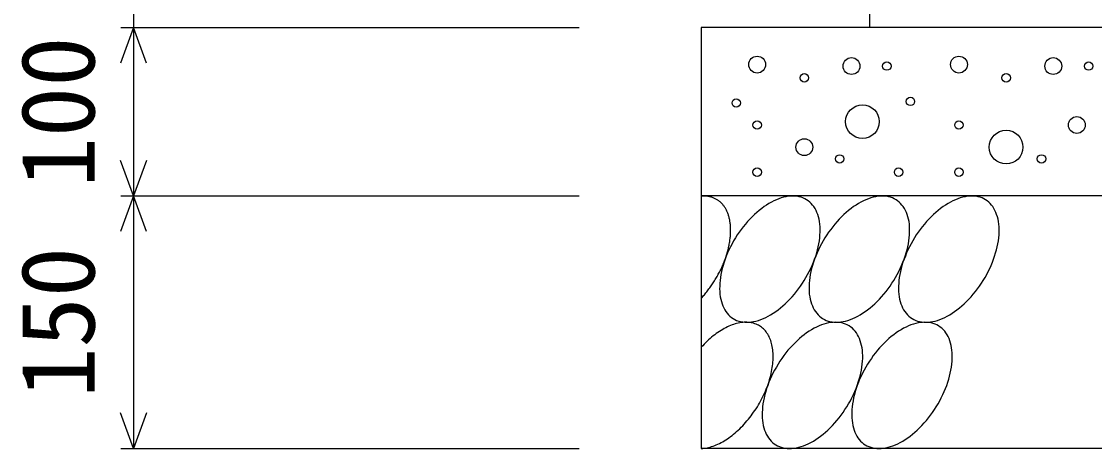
# Model space of a CAD drawing. Units: millimetres, scale not verified. Extents: x -25200 to 25200, y -8910 to 8910.
# Drawn here: x -21596 to -20958, y 4788 to 5042 of the extents above; entities that cross this region are included whole.
import ezdxf
from ezdxf.enums import TextEntityAlignment as Align

# ---------------------------------------------------------------- set-up
doc = ezdxf.new("R2010")
doc.units = ezdxf.units.MM
doc.header["$LTSCALE"] = 30
for name, color, linetype, lineweight in [('0-0_DIM', 7, 'Continuous', 25), ('0-2_HATCH', 6, 'Continuous', 25), ('0-5_OUTLINE', 3, 'Continuous', 25)]:
    doc.layers.add(name, color=color, linetype=linetype, lineweight=lineweight)
doc.styles.add('ＭＳ ゴシック', font='')
doc.styles.get('ＭＳ ゴシック').set_extended_font_data('MS Gothic')

msp = doc.modelspace()

# ---------------------------------------------------------------- linework, layer by layer
at = {"layer": '0-0_DIM'}
for p, q in [((-21537.18, 5038.11), (-21264.68, 5038.11)), ((-21537.18, 4938.11), (-21264.68, 4938.11)), ((-21529.68, 4938.11), (-21529.68, 4788.11)), ((-21537.18, 4788.11), (-21264.68, 4788.11))]:
    msp.add_line(p, q, dxfattribs=at)
for points in [[(-21529.68, 5058.11), (-21529.68, 5038.11), (-21529.68, 4938.11)], [(-21521.98, 5016.96), (-21529.68, 5038.11), (-21537.37, 5016.96)], [(-21521.98, 4959.25), (-21529.68, 4938.11), (-21537.37, 4959.25)], [(-21521.98, 4916.96), (-21529.68, 4938.11), (-21537.37, 4916.96)], [(-21521.98, 4809.25), (-21529.68, 4788.11), (-21537.37, 4809.25)]]:
    msp.add_lwpolyline(points, dxfattribs=at)
at = {"layer": '0-2_HATCH'}
for points in [[(-21187.08, 4937.67), (-21187.58, 4937.77), (-21187.98, 4937.85), (-21188.38, 4937.92), (-21188.88, 4937.97), (-21189.38, 4938.02), (-21189.78, 4938.05), (-21190.28, 4938.08), (-21190.78, 4938.09), (-21191.18, 4938.08), (-21191.68, 4938.07), (-21192.18, 4938.04)], [(-21175.58, 4925.44), (-21175.68, 4925.94), (-21175.88, 4926.43), (-21175.98, 4926.91), (-21176.18, 4927.38), (-21176.38, 4927.85), (-21176.58, 4928.3), (-21176.68, 4928.75), (-21176.88, 4929.19), (-21177.18, 4929.62), (-21177.38, 4930.04), (-21177.58, 4930.45), (-21177.78, 4930.85), (-21178.08, 4931.24), (-21178.28, 4931.62), (-21178.58, 4931.99), (-21178.88, 4932.35), (-21179.08, 4932.7), (-21179.38, 4933.05), (-21179.68, 4933.38), (-21179.98, 4933.7), (-21180.28, 4934.01), (-21180.58, 4934.3), (-21180.98, 4934.59), (-21181.28, 4934.87), (-21181.58, 4935.14), (-21181.98, 4935.39), (-21182.28, 4935.64), (-21182.68, 4935.87), (-21183.08, 4936.09), (-21183.48, 4936.3), (-21183.78, 4936.5), (-21184.18, 4936.69), (-21184.58, 4936.86), (-21184.98, 4937.03), (-21185.38, 4937.18), (-21185.78, 4937.32), (-21186.28, 4937.45), (-21186.68, 4937.57), (-21187.08, 4937.67)], [(-21129.48, 4935.89), (-21130.58, 4936.47), (-21131.68, 4936.96), (-21132.78, 4937.37), (-21133.88, 4937.68), (-21135.18, 4937.91), (-21136.38, 4938.04), (-21137.68, 4938.09), (-21138.98, 4938.04), (-21140.38, 4937.91), (-21141.78, 4937.68), (-21143.18, 4937.37), (-21144.58, 4936.96), (-21145.98, 4936.47), (-21147.48, 4935.9), (-21148.88, 4935.23), (-21150.38, 4934.49), (-21151.88, 4933.66), (-21153.28, 4932.75), (-21154.78, 4931.77), (-21156.18, 4930.71), (-21157.68, 4929.58), (-21159.08, 4928.37), (-21160.48, 4927.1), (-21161.88, 4925.77), (-21163.28, 4924.38), (-21164.58, 4922.93), (-21165.88, 4921.42), (-21167.18, 4919.87), (-21168.38, 4918.27), (-21169.58, 4916.62), (-21170.68, 4914.94), (-21171.78, 4913.22), (-21172.88, 4911.47), (-21173.78, 4909.7), (-21174.78, 4907.9), (-21175.68, 4906.09), (-21176.48, 4904.26), (-21177.28, 4902.43), (-21177.98, 4900.59)], [(-21122.08, 4924.38), (-21122.48, 4925.77), (-21122.88, 4927.1), (-21123.38, 4928.37), (-21123.88, 4929.57), (-21124.48, 4930.71), (-21125.18, 4931.77), (-21125.98, 4932.75), (-21126.78, 4933.66), (-21127.58, 4934.49), (-21128.58, 4935.23), (-21129.48, 4935.89)], [(-21076.28, 4935.89), (-21077.38, 4936.47), (-21078.38, 4936.96), (-21079.58, 4937.37), (-21080.68, 4937.68), (-21081.98, 4937.91), (-21083.18, 4938.04), (-21084.48, 4938.09), (-21085.78, 4938.04), (-21087.18, 4937.91), (-21088.48, 4937.68), (-21089.88, 4937.37), (-21091.38, 4936.96), (-21092.78, 4936.47), (-21094.28, 4935.9), (-21095.68, 4935.23), (-21097.18, 4934.49), (-21098.58, 4933.66), (-21100.08, 4932.75), (-21101.58, 4931.77), (-21102.98, 4930.71), (-21104.48, 4929.58), (-21105.88, 4928.37), (-21107.28, 4927.1), (-21108.68, 4925.77), (-21110.08, 4924.38), (-21111.38, 4922.93), (-21112.68, 4921.42), (-21113.88, 4919.87), (-21115.18, 4918.27), (-21116.38, 4916.62), (-21117.48, 4914.94), (-21118.58, 4913.22), (-21119.58, 4911.47), (-21120.58, 4909.7), (-21121.58, 4907.9), (-21122.48, 4906.09), (-21123.28, 4904.26), (-21123.98, 4902.43), (-21124.78, 4900.59)], [(-21068.88, 4924.38), (-21069.28, 4925.77), (-21069.68, 4927.1), (-21070.18, 4928.37), (-21070.68, 4929.57), (-21071.28, 4930.71), (-21071.98, 4931.77), (-21072.78, 4932.75), (-21073.58, 4933.66), (-21074.38, 4934.49), (-21075.38, 4935.23), (-21076.28, 4935.89)], [(-21023.08, 4935.89), (-21024.18, 4936.47), (-21025.18, 4936.96), (-21026.38, 4937.37), (-21027.48, 4937.68), (-21028.68, 4937.91), (-21029.98, 4938.04), (-21031.28, 4938.09), (-21032.58, 4938.04), (-21033.98, 4937.91), (-21035.28, 4937.68), (-21036.68, 4937.37), (-21038.18, 4936.96), (-21039.58, 4936.47), (-21040.98, 4935.9), (-21042.48, 4935.23), (-21043.98, 4934.49), (-21045.38, 4933.66), (-21046.88, 4932.75), (-21048.38, 4931.77), (-21049.78, 4930.71), (-21051.28, 4929.58), (-21052.68, 4928.37), (-21054.08, 4927.1), (-21055.48, 4925.77), (-21056.78, 4924.38), (-21058.18, 4922.93), (-21059.48, 4921.42), (-21060.68, 4919.87), (-21061.98, 4918.27), (-21063.18, 4916.62), (-21064.28, 4914.94), (-21065.38, 4913.22), (-21066.38, 4911.47), (-21067.38, 4909.7), (-21068.38, 4907.9), (-21069.28, 4906.09), (-21070.08, 4904.26), (-21070.78, 4902.43), (-21071.48, 4900.59)], [(-21015.68, 4924.38), (-21016.08, 4925.77), (-21016.48, 4927.1), (-21016.98, 4928.37), (-21017.48, 4929.57), (-21018.08, 4930.71), (-21018.78, 4931.77), (-21019.58, 4932.75), (-21020.38, 4933.66), (-21021.18, 4934.49), (-21022.08, 4935.23), (-21023.08, 4935.89)], [(-21177.58, 4901.6), (-21177.38, 4902.27), (-21177.18, 4902.94), (-21176.88, 4903.61), (-21176.68, 4904.27), (-21176.58, 4904.94), (-21176.38, 4905.61), (-21176.18, 4906.27), (-21175.98, 4906.93), (-21175.88, 4907.59), (-21175.68, 4908.25), (-21175.58, 4908.9), (-21175.48, 4909.56), (-21175.28, 4910.21), (-21175.18, 4910.85), (-21175.08, 4911.5), (-21175.08, 4912.14), (-21174.98, 4912.77), (-21174.88, 4913.4), (-21174.78, 4914.03), (-21174.78, 4914.66), (-21174.68, 4915.28), (-21174.68, 4915.89), (-21174.68, 4916.5), (-21174.68, 4917.1), (-21174.68, 4917.7), (-21174.68, 4918.3), (-21174.68, 4918.89), (-21174.68, 4919.47), (-21174.68, 4920.05), (-21174.78, 4920.62), (-21174.78, 4921.18), (-21174.88, 4921.74), (-21174.98, 4922.29), (-21175.08, 4922.83), (-21175.08, 4923.37), (-21175.18, 4923.9), (-21175.28, 4924.42), (-21175.48, 4924.93), (-21175.58, 4925.44)], [(-21155.18, 4865.28), (-21153.78, 4865.94), (-21152.28, 4866.69), (-21150.88, 4867.51), (-21149.38, 4868.42), (-21147.88, 4869.41), (-21146.48, 4870.47), (-21144.98, 4871.6), (-21143.58, 4872.8), (-21142.18, 4874.07), (-21140.78, 4875.4), (-21139.48, 4876.8), (-21138.08, 4878.25), (-21136.78, 4879.75), (-21135.58, 4881.31), (-21134.28, 4882.91), (-21133.08, 4884.55), (-21131.98, 4886.23), (-21130.88, 4887.95), (-21129.88, 4889.7), (-21128.88, 4891.47), (-21127.88, 4893.27), (-21126.98, 4895.08), (-21126.18, 4896.91), (-21125.48, 4898.75), (-21124.78, 4900.59), (-21124.08, 4902.43), (-21123.48, 4904.26), (-21122.98, 4906.09), (-21122.58, 4907.9), (-21122.18, 4909.7), (-21121.88, 4911.47), (-21121.68, 4913.22), (-21121.58, 4914.94), (-21121.48, 4916.62), (-21121.48, 4918.26), (-21121.48, 4919.86), (-21121.68, 4921.42), (-21121.88, 4922.92), (-21122.08, 4924.38)], [(-21101.98, 4865.28), (-21100.58, 4865.94), (-21099.08, 4866.69), (-21097.58, 4867.51), (-21096.18, 4868.42), (-21094.68, 4869.41), (-21093.28, 4870.47), (-21091.78, 4871.6), (-21090.38, 4872.8), (-21088.98, 4874.07), (-21087.58, 4875.4), (-21086.18, 4876.8), (-21084.88, 4878.25), (-21083.58, 4879.75), (-21082.28, 4881.31), (-21081.08, 4882.91), (-21079.88, 4884.55), (-21078.78, 4886.23), (-21077.68, 4887.95), (-21076.68, 4889.7), (-21075.68, 4891.47), (-21074.68, 4893.27), (-21073.78, 4895.08), (-21072.98, 4896.91), (-21072.18, 4898.75), (-21071.48, 4900.59), (-21070.88, 4902.43), (-21070.28, 4904.26), (-21069.78, 4906.09), (-21069.38, 4907.9), (-21068.98, 4909.7), (-21068.68, 4911.47), (-21068.48, 4913.22), (-21068.28, 4914.94), (-21068.28, 4916.62), (-21068.28, 4918.26), (-21068.28, 4919.86), (-21068.38, 4921.42), (-21068.58, 4922.92), (-21068.88, 4924.38)], [(-21048.78, 4865.28), (-21047.38, 4865.94), (-21045.88, 4866.69), (-21044.38, 4867.51), (-21042.98, 4868.42), (-21041.48, 4869.41), (-21040.08, 4870.47), (-21038.58, 4871.6), (-21037.18, 4872.8), (-21035.78, 4874.07), (-21034.38, 4875.4), (-21032.98, 4876.8), (-21031.68, 4878.25), (-21030.38, 4879.75), (-21029.08, 4881.31), (-21027.88, 4882.91), (-21026.68, 4884.55), (-21025.58, 4886.23), (-21024.48, 4887.95), (-21023.38, 4889.7), (-21022.38, 4891.47), (-21021.48, 4893.27), (-21020.58, 4895.08), (-21019.78, 4896.91), (-21018.98, 4898.75), (-21018.28, 4900.59), (-21017.68, 4902.43), (-21017.08, 4904.26), (-21016.58, 4906.09), (-21016.18, 4907.9), (-21015.78, 4909.7), (-21015.48, 4911.47), (-21015.28, 4913.22), (-21015.08, 4914.94), (-21015.08, 4916.62), (-21014.98, 4918.26), (-21015.08, 4919.86), (-21015.18, 4921.42), (-21015.38, 4922.92), (-21015.68, 4924.38)], [(-21192.18, 4877.29), (-21191.68, 4877.82), (-21191.18, 4878.35), (-21190.78, 4878.9), (-21190.28, 4879.45), (-21189.78, 4880), (-21189.38, 4880.57), (-21188.88, 4881.14), (-21188.38, 4881.71), (-21187.98, 4882.3), (-21187.58, 4882.88), (-21187.08, 4883.48), (-21186.68, 4884.08), (-21186.28, 4884.68), (-21185.78, 4885.29), (-21185.38, 4885.91), (-21184.98, 4886.53), (-21184.58, 4887.15), (-21184.18, 4887.78), (-21183.78, 4888.41), (-21183.48, 4889.05), (-21183.08, 4889.69), (-21182.68, 4890.33), (-21182.28, 4890.98), (-21181.98, 4891.63), (-21181.58, 4892.28), (-21181.28, 4892.93), (-21180.98, 4893.59), (-21180.58, 4894.25), (-21180.28, 4894.91), (-21179.98, 4895.58), (-21179.68, 4896.24), (-21179.38, 4896.91), (-21179.08, 4897.58), (-21178.88, 4898.25), (-21178.58, 4898.92), (-21178.28, 4899.59), (-21178.08, 4900.26), (-21177.78, 4900.93), (-21177.58, 4901.6)], [(-21177.98, 4900.59), (-21178.58, 4898.75), (-21179.18, 4896.91), (-21179.68, 4895.09), (-21180.08, 4893.27), (-21180.48, 4891.48), (-21180.78, 4889.7), (-21180.98, 4887.96), (-21181.18, 4886.24), (-21181.18, 4884.56), (-21181.28, 4882.91), (-21181.18, 4881.31), (-21181.08, 4879.75), (-21180.88, 4878.25), (-21180.58, 4876.8), (-21180.18, 4875.4), (-21179.78, 4874.07), (-21179.28, 4872.8), (-21178.78, 4871.6), (-21178.18, 4870.47), (-21177.48, 4869.41), (-21176.68, 4868.42), (-21175.88, 4867.52), (-21175.08, 4866.69), (-21174.08, 4865.94), (-21173.18, 4865.28), (-21172.08, 4864.7), (-21171.08, 4864.21), (-21169.88, 4863.81), (-21168.78, 4863.49), (-21167.48, 4863.27), (-21166.28, 4863.13), (-21164.98, 4863.09), (-21163.68, 4863.13), (-21162.28, 4863.27), (-21160.98, 4863.49), (-21159.58, 4863.81), (-21158.08, 4864.21), (-21156.68, 4864.7), (-21155.18, 4865.28)], [(-21124.78, 4900.59), (-21125.38, 4898.75), (-21125.98, 4896.91), (-21126.48, 4895.09), (-21126.88, 4893.27), (-21127.28, 4891.48), (-21127.58, 4889.7), (-21127.78, 4887.96), (-21127.88, 4886.24), (-21127.98, 4884.56), (-21127.98, 4882.91), (-21127.98, 4881.31), (-21127.88, 4879.75), (-21127.58, 4878.25), (-21127.38, 4876.8), (-21126.98, 4875.4), (-21126.58, 4874.07), (-21126.08, 4872.8), (-21125.58, 4871.6), (-21124.98, 4870.47), (-21124.28, 4869.41), (-21123.48, 4868.42), (-21122.68, 4867.52), (-21121.88, 4866.69), (-21120.88, 4865.94), (-21119.98, 4865.28), (-21118.88, 4864.7), (-21117.88, 4864.21), (-21116.68, 4863.81), (-21115.58, 4863.49), (-21114.28, 4863.27), (-21113.08, 4863.13), (-21111.78, 4863.09), (-21110.48, 4863.13), (-21109.08, 4863.27), (-21107.68, 4863.49), (-21106.28, 4863.81), (-21104.88, 4864.21), (-21103.48, 4864.7), (-21101.98, 4865.28)], [(-21071.48, 4900.59), (-21072.18, 4898.75), (-21072.78, 4896.91), (-21073.28, 4895.09), (-21073.68, 4893.27), (-21074.08, 4891.48), (-21074.38, 4889.7), (-21074.58, 4887.96), (-21074.68, 4886.24), (-21074.78, 4884.56), (-21074.78, 4882.91), (-21074.78, 4881.31), (-21074.58, 4879.75), (-21074.38, 4878.25), (-21074.18, 4876.8), (-21073.78, 4875.4), (-21073.38, 4874.07), (-21072.88, 4872.8), (-21072.38, 4871.6), (-21071.78, 4870.47), (-21071.08, 4869.41), (-21070.28, 4868.42), (-21069.48, 4867.52), (-21068.68, 4866.69), (-21067.68, 4865.94), (-21066.78, 4865.28), (-21065.68, 4864.7), (-21064.58, 4864.21), (-21063.48, 4863.81), (-21062.28, 4863.49), (-21061.08, 4863.27), (-21059.88, 4863.13), (-21058.58, 4863.09), (-21057.28, 4863.13), (-21055.88, 4863.27), (-21054.48, 4863.49), (-21053.08, 4863.81), (-21051.68, 4864.21), (-21050.28, 4864.7), (-21048.78, 4865.28)], [(-21152.18, 4855.33), (-21152.58, 4856.04), (-21153.08, 4856.71), (-21153.48, 4857.36), (-21153.98, 4857.97), (-21154.58, 4858.55), (-21155.08, 4859.1), (-21155.68, 4859.61), (-21156.28, 4860.1), (-21156.88, 4860.54), (-21157.48, 4860.95), (-21158.18, 4861.33), (-21158.78, 4861.67), (-21159.48, 4861.98), (-21160.28, 4862.25), (-21160.98, 4862.48), (-21161.78, 4862.67), (-21162.48, 4862.83), (-21163.28, 4862.95), (-21164.08, 4863.04), (-21164.98, 4863.09), (-21165.78, 4863.1), (-21166.58, 4863.07), (-21167.48, 4863), (-21168.38, 4862.9), (-21169.28, 4862.76), (-21170.18, 4862.59), (-21171.08, 4862.37), (-21171.98, 4862.12), (-21172.88, 4861.84), (-21173.78, 4861.52), (-21174.68, 4861.16), (-21175.68, 4860.77), (-21176.58, 4860.34), (-21177.58, 4859.88), (-21178.48, 4859.38), (-21179.38, 4858.85), (-21180.38, 4858.29), (-21181.28, 4857.69), (-21182.28, 4857.06)], [(-21104.18, 4860.9), (-21105.28, 4861.48), (-21106.28, 4861.97), (-21107.48, 4862.38), (-21108.58, 4862.69), (-21109.78, 4862.92), (-21111.08, 4863.05), (-21112.38, 4863.1), (-21113.68, 4863.05), (-21115.08, 4862.92), (-21116.38, 4862.69), (-21117.78, 4862.38), (-21119.28, 4861.97), (-21120.68, 4861.48), (-21122.08, 4860.91), (-21123.58, 4860.24), (-21125.08, 4859.5), (-21126.48, 4858.67), (-21127.98, 4857.76), (-21129.48, 4856.78), (-21130.88, 4855.72), (-21132.38, 4854.59), (-21133.78, 4853.38), (-21135.18, 4852.11), (-21136.58, 4850.78), (-21137.88, 4849.39), (-21139.28, 4847.94), (-21140.58, 4846.43), (-21141.78, 4844.88), (-21143.08, 4843.28), (-21144.18, 4841.63), (-21145.38, 4839.95), (-21146.48, 4838.23), (-21147.48, 4836.48), (-21148.48, 4834.71), (-21149.48, 4832.91), (-21150.28, 4831.1), (-21151.18, 4829.27), (-21151.88, 4827.44), (-21152.58, 4825.6)], [(-21050.98, 4860.9), (-21051.98, 4861.48), (-21053.08, 4861.97), (-21054.18, 4862.38), (-21055.38, 4862.69), (-21056.58, 4862.92), (-21057.88, 4863.05), (-21059.18, 4863.1), (-21060.48, 4863.05), (-21061.78, 4862.92), (-21063.18, 4862.69), (-21064.58, 4862.38), (-21065.98, 4861.97), (-21067.48, 4861.48), (-21068.88, 4860.91), (-21070.38, 4860.24), (-21071.88, 4859.5), (-21073.28, 4858.67), (-21074.78, 4857.76), (-21076.28, 4856.78), (-21077.68, 4855.72), (-21079.18, 4854.59), (-21080.58, 4853.38), (-21081.98, 4852.11), (-21083.38, 4850.78), (-21084.68, 4849.39), (-21086.08, 4847.94), (-21087.38, 4846.43), (-21088.58, 4844.88), (-21089.88, 4843.28), (-21090.98, 4841.63), (-21092.18, 4839.95), (-21093.28, 4838.23), (-21094.28, 4836.48), (-21095.28, 4834.71), (-21096.28, 4832.91), (-21097.08, 4831.1), (-21097.98, 4829.27), (-21098.68, 4827.44), (-21099.38, 4825.6)], [(-21182.28, 4857.06), (-21183.18, 4856.4), (-21184.08, 4855.71), (-21185.08, 4854.99), (-21185.98, 4854.25), (-21186.88, 4853.47), (-21187.78, 4852.66), (-21188.68, 4851.83), (-21189.58, 4850.97), (-21190.48, 4850.09), (-21191.28, 4849.18), (-21192.18, 4848.25)], [(-21096.78, 4849.38), (-21097.18, 4850.78), (-21097.58, 4852.11), (-21098.08, 4853.38), (-21098.58, 4854.58), (-21099.18, 4855.72), (-21099.88, 4856.78), (-21100.68, 4857.76), (-21101.48, 4858.67), (-21102.28, 4859.5), (-21103.18, 4860.24), (-21104.18, 4860.9)], [(-21043.58, 4849.38), (-21043.88, 4850.78), (-21044.38, 4852.11), (-21044.78, 4853.38), (-21045.38, 4854.58), (-21045.98, 4855.72), (-21046.68, 4856.78), (-21047.38, 4857.76), (-21048.18, 4858.67), (-21049.08, 4859.5), (-21049.98, 4860.24), (-21050.98, 4860.9)], [(-21158.18, 4813.99), (-21157.48, 4815.12), (-21156.88, 4816.26), (-21156.28, 4817.41), (-21155.68, 4818.57), (-21155.08, 4819.74), (-21154.58, 4820.91), (-21153.98, 4822.08), (-21153.48, 4823.26), (-21153.08, 4824.44), (-21152.58, 4825.63), (-21152.18, 4826.81), (-21151.78, 4827.99), (-21151.48, 4829.17), (-21151.08, 4830.35), (-21150.78, 4831.52), (-21150.48, 4832.68), (-21150.28, 4833.84), (-21150.08, 4834.99), (-21149.88, 4836.13), (-21149.68, 4837.26), (-21149.58, 4838.38), (-21149.48, 4839.48), (-21149.38, 4840.58), (-21149.38, 4841.65), (-21149.28, 4842.71), (-21149.38, 4843.76), (-21149.38, 4844.78), (-21149.48, 4845.79), (-21149.58, 4846.78), (-21149.68, 4847.74), (-21149.88, 4848.69), (-21150.08, 4849.61), (-21150.28, 4850.5), (-21150.48, 4851.37), (-21150.78, 4852.22), (-21151.08, 4853.04), (-21151.48, 4853.83), (-21151.78, 4854.6), (-21152.18, 4855.33)], [(-21129.88, 4790.29), (-21128.48, 4790.95), (-21126.98, 4791.7), (-21125.48, 4792.52), (-21124.08, 4793.43), (-21122.58, 4794.42), (-21121.18, 4795.48), (-21119.68, 4796.61), (-21118.28, 4797.81), (-21116.88, 4799.08), (-21115.48, 4800.41), (-21114.08, 4801.81), (-21112.78, 4803.26), (-21111.48, 4804.76), (-21110.18, 4806.32), (-21108.98, 4807.92), (-21107.78, 4809.56), (-21106.68, 4811.24), (-21105.58, 4812.96), (-21104.48, 4814.71), (-21103.48, 4816.48), (-21102.58, 4818.28), (-21101.68, 4820.09), (-21100.88, 4821.92), (-21100.08, 4823.75), (-21099.38, 4825.59), (-21098.78, 4827.43), (-21098.18, 4829.27), (-21097.68, 4831.1), (-21097.28, 4832.91), (-21096.88, 4834.71), (-21096.58, 4836.48), (-21096.38, 4838.23), (-21096.18, 4839.95), (-21096.08, 4841.63), (-21096.08, 4843.27), (-21096.18, 4844.87), (-21096.28, 4846.43), (-21096.48, 4847.93), (-21096.78, 4849.38)], [(-21076.68, 4790.29), (-21075.28, 4790.95), (-21073.78, 4791.7), (-21072.28, 4792.52), (-21070.88, 4793.43), (-21069.38, 4794.42), (-21067.88, 4795.48), (-21066.48, 4796.61), (-21065.08, 4797.81), (-21063.68, 4799.08), (-21062.28, 4800.41), (-21060.88, 4801.81), (-21059.58, 4803.26), (-21058.28, 4804.76), (-21056.98, 4806.32), (-21055.78, 4807.92), (-21054.58, 4809.56), (-21053.48, 4811.24), (-21052.38, 4812.96), (-21051.28, 4814.71), (-21050.28, 4816.48), (-21049.38, 4818.28), (-21048.48, 4820.09), (-21047.68, 4821.92), (-21046.88, 4823.75), (-21046.18, 4825.59), (-21045.58, 4827.43), (-21044.98, 4829.27), (-21044.48, 4831.1), (-21044.08, 4832.91), (-21043.68, 4834.71), (-21043.38, 4836.48), (-21043.18, 4838.23), (-21042.98, 4839.95), (-21042.88, 4841.63), (-21042.88, 4843.27), (-21042.98, 4844.87), (-21043.08, 4846.43), (-21043.28, 4847.93), (-21043.58, 4849.38)], [(-21152.58, 4825.6), (-21153.28, 4823.76), (-21153.78, 4821.92), (-21154.38, 4820.1), (-21154.78, 4818.28), (-21155.18, 4816.49), (-21155.48, 4814.71), (-21155.68, 4812.96), (-21155.78, 4811.25), (-21155.88, 4809.56), (-21155.88, 4807.92), (-21155.88, 4806.32), (-21155.68, 4804.76), (-21155.48, 4803.26), (-21155.28, 4801.81), (-21154.88, 4800.41), (-21154.48, 4799.08), (-21153.98, 4797.81), (-21153.48, 4796.61), (-21152.78, 4795.48), (-21152.18, 4794.42), (-21151.38, 4793.43), (-21150.58, 4792.53), (-21149.68, 4791.7), (-21148.78, 4790.95), (-21147.88, 4790.29), (-21146.78, 4789.71), (-21145.68, 4789.22), (-21144.58, 4788.82), (-21143.38, 4788.5), (-21142.18, 4788.28), (-21140.98, 4788.14), (-21139.68, 4788.1), (-21138.38, 4788.14), (-21136.98, 4788.28), (-21135.58, 4788.5), (-21134.18, 4788.82), (-21132.78, 4789.22), (-21131.38, 4789.71), (-21129.88, 4790.29)], [(-21099.38, 4825.6), (-21100.08, 4823.76), (-21100.58, 4821.92), (-21101.08, 4820.1), (-21101.58, 4818.28), (-21101.88, 4816.49), (-21102.18, 4814.71), (-21102.48, 4812.96), (-21102.58, 4811.25), (-21102.68, 4809.56), (-21102.68, 4807.92), (-21102.68, 4806.32), (-21102.48, 4804.76), (-21102.28, 4803.26), (-21102.08, 4801.81), (-21101.68, 4800.41), (-21101.28, 4799.08), (-21100.78, 4797.81), (-21100.28, 4796.61), (-21099.58, 4795.48), (-21098.98, 4794.42), (-21098.18, 4793.43), (-21097.38, 4792.53), (-21096.48, 4791.7), (-21095.58, 4790.95), (-21094.58, 4790.29), (-21093.58, 4789.71), (-21092.48, 4789.22), (-21091.38, 4788.82), (-21090.18, 4788.5), (-21088.98, 4788.28), (-21087.78, 4788.14), (-21086.48, 4788.1), (-21085.18, 4788.14), (-21083.78, 4788.28), (-21082.38, 4788.5), (-21080.98, 4788.82), (-21079.58, 4789.22), (-21078.18, 4789.71), (-21076.68, 4790.29)], [(-21192.18, 4788.11), (-21191.28, 4788.16), (-21190.48, 4788.24), (-21189.58, 4788.37), (-21188.68, 4788.53), (-21187.78, 4788.73), (-21186.88, 4788.96), (-21185.98, 4789.23), (-21185.08, 4789.54), (-21184.08, 4789.88), (-21183.18, 4790.26), (-21182.28, 4790.67), (-21181.28, 4791.12), (-21180.38, 4791.6), (-21179.38, 4792.12), (-21178.48, 4792.67), (-21177.58, 4793.25), (-21176.58, 4793.87), (-21175.68, 4794.51), (-21174.68, 4795.19), (-21173.78, 4795.9), (-21172.88, 4796.64), (-21171.98, 4797.4), (-21171.08, 4798.2), (-21170.18, 4799.02), (-21169.28, 4799.86), (-21168.38, 4800.74), (-21167.48, 4801.63), (-21166.58, 4802.56), (-21165.78, 4803.5), (-21164.98, 4804.47), (-21164.08, 4805.46), (-21163.28, 4806.46), (-21162.48, 4807.49), (-21161.78, 4808.53), (-21160.98, 4809.6), (-21160.28, 4810.67), (-21159.48, 4811.77), (-21158.78, 4812.87), (-21158.18, 4813.99)]]:
    msp.add_lwpolyline(points, dxfattribs=at)
for centre, radius in [((-21158.9, 5016.16), 5), ((-21102.82, 5015.28), 5), ((-21081.79, 5015.28), 2.5), ((-21038.9, 5016.16), 5), ((-20982.82, 5015.28), 5), ((-20961.79, 5015.28), 2.5), ((-21130.85, 5008.28), 2.5), ((-21010.85, 5008.28), 2.5), ((-21067.77, 4994.27), 2.5), ((-21171.31, 4993.36), 2.5), ((-21096.28, 4982.27), 10), ((-20968.8, 4980.27), 5), ((-21158.9, 4980.27), 2.5), ((-21038.9, 4980.27), 2.5), ((-21010.85, 4967.13), 10), ((-21130.85, 4967.13), 5), ((-21109.83, 4960.13), 2.5), ((-20989.83, 4960.13), 2.5), ((-21158.9, 4952.25), 2.5), ((-21074.78, 4952.25), 2.5), ((-21038.9, 4952.25), 2.5)]:
    msp.add_circle(centre, radius, dxfattribs=at)
at = {"layer": '0-5_OUTLINE'}
for p, q in [((-21092.18, 5058.11), (-21092.18, 5038.11)), ((-20372.18, 5038.11), (-21192.18, 5038.11)), ((-21192.18, 5038.11), (-21192.18, 4788.11)), ((-20372.18, 4938.11), (-21192.18, 4938.11)), ((-20372.18, 4788.11), (-21192.18, 4788.11))]:
    msp.add_line(p, q, dxfattribs=at)

# ---------------------------------------------------------------- texts
at = {"layer": '0-0_DIM', "style": 'ＭＳ ゴシック'}
for s, p in [('100', (-21539.68, 4943.11)), ('150', (-21539.68, 4818.11))]:
    msp.add_text(s, height=43.99, rotation=90, dxfattribs=at).set_placement(p, align=Align.BOTTOM_LEFT)

doc.saveas('drawing.dxf')
